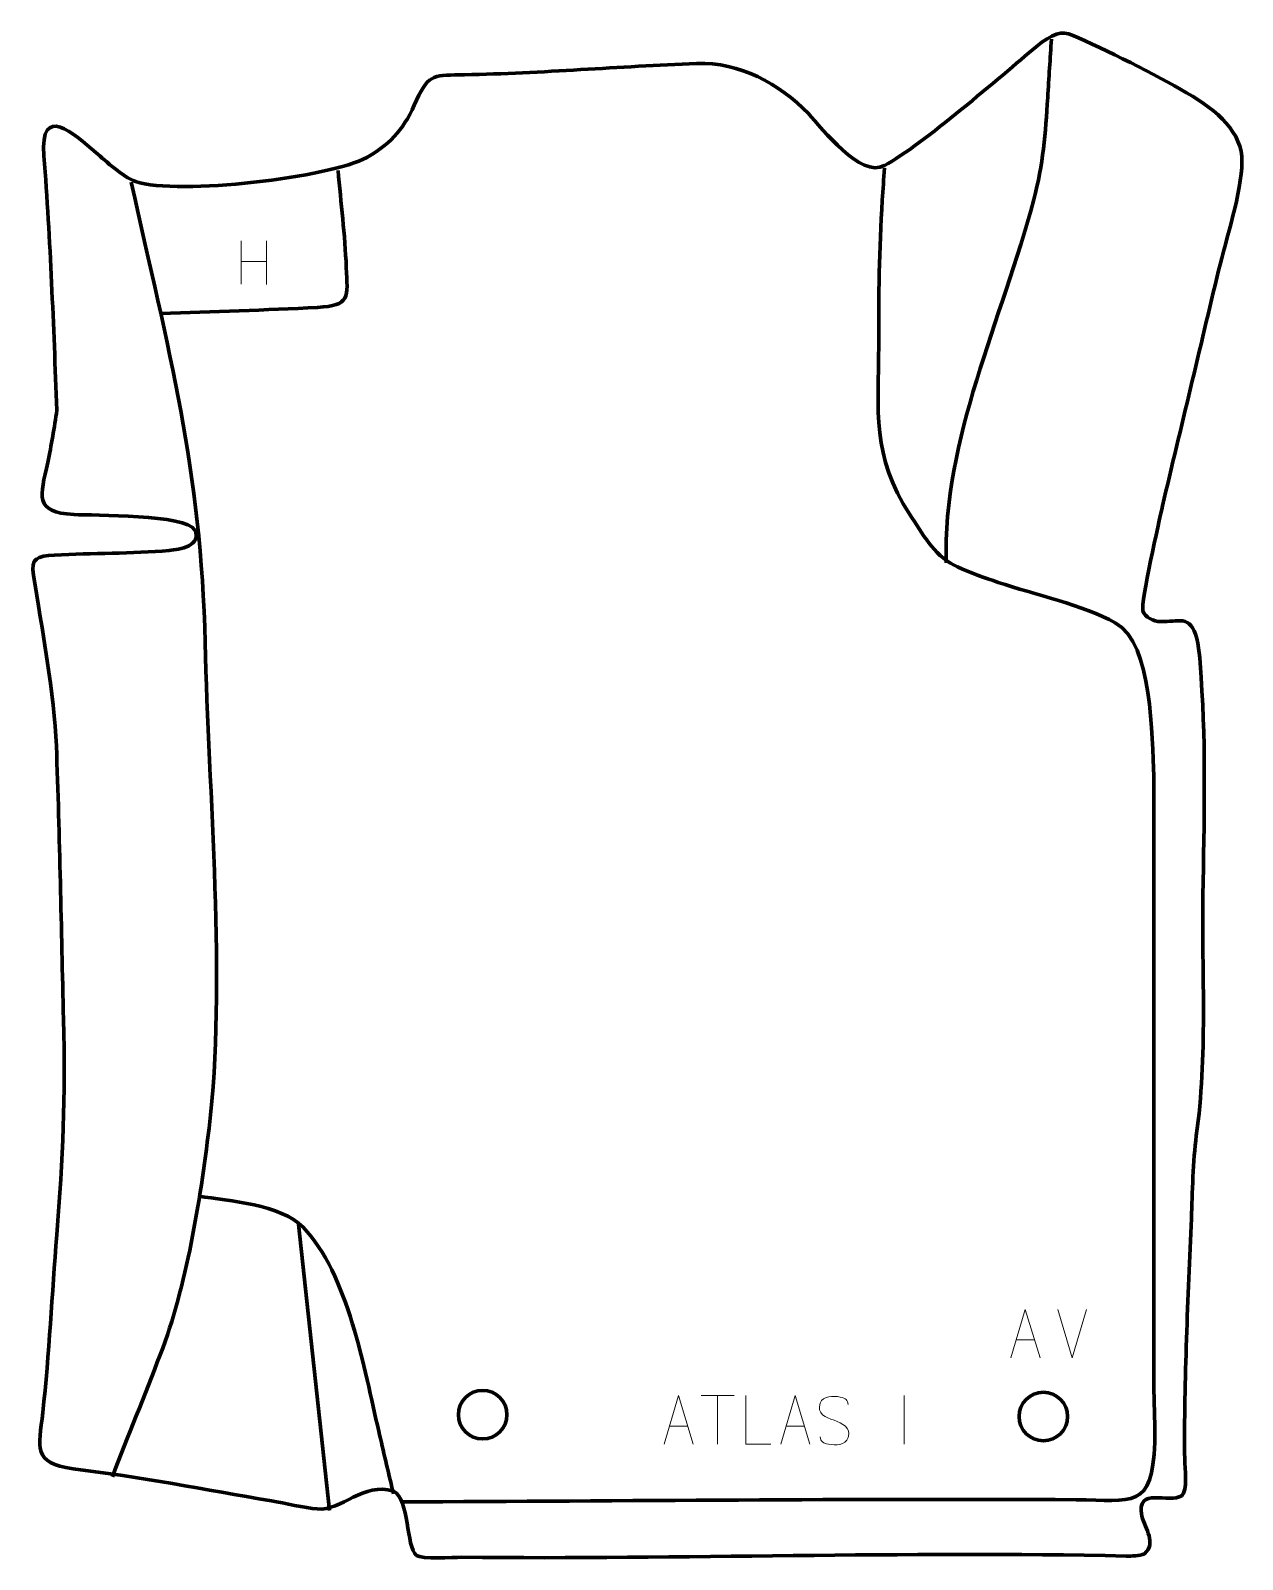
# Model space of a CAD drawing. Header units: millimetres. Extents: x -549 to 75, y -90 to 697.
import ezdxf

# ---------------------------------------------------------------- set-up
doc = ezdxf.new("R2010")
doc.units = ezdxf.units.MM
doc.header["$MEASUREMENT"] = 0
doc.layers.add('layer 2', color=7, linetype='Continuous')
doc.layers.add('layer 3', color=7, linetype='Continuous')

msp = doc.modelspace()

# ---------------------------------------------------------------- linework, layer by layer
at = {"layer": 'layer 2', "color": 142, "lineweight": 158}
for points, knots in [([(-77.5419, 423.0294), (-79.3655, 486.873), (-48.9023, 548.0011), (-32.4544, 610.0833), (-32.4544, 610.0833), (-27.6799, 628.1045), (-26.3248, 644.1413), (-25.3178, 662.5737), (-25.3178, 662.5737), (-24.6749, 672.6098), (-24.0321, 682.6459), (-23.3892, 692.682)], [0, 0, 0, 0, 0.25, 0.25, 0.25, 0.25, 0.5, 0.5, 0.5, 0.5, 1, 1, 1, 1]), ([(-481.7094, 551.348), (-454.8957, 552.5027), (-427.762, 553.0645), (-401.0157, 554.5716), (-401.0157, 554.5716), (-384.1852, 555.52), (-385.4998, 559.4926), (-386.2262, 575.1308), (-386.2262, 575.1308), (-387.0061, 591.9174), (-388.9399, 608.3485), (-390.488, 625.0514)], [0, 0, 0, 0, 0.25, 0.25, 0.25, 0.25, 0.5, 0.5, 0.5, 0.5, 1, 1, 1, 1]), ([(-358.3018, -60.2465), (-242.4244, -59.8816), (-126.548, -58.4682), (-10.669, -59.1637), (-10.669, -59.1637), (18.4627, -59.3413), (28.617, -64.3861), (29.7465, -29.7433), (29.7465, -29.7433), (30.0377, -20.8134), (29.4303, -12.1691), (29.3495, -3.2964), (29.3495, -3.2964), (29.1582, 102.2509), (29.3499, 207.8102), (29.3499, 313.3593), (29.3499, 313.3593), (28.0652, 333.4578), (29.085, 381.3812), (9.4361, 392.2731), (9.4361, 392.2731), (-6.7262, 401.2322), (-32.2065, 406.8033), (-50.8417, 413.0236), (-50.8417, 413.0236), (-57.7492, 415.3527), (-65.1041, 417.861), (-71.6834, 420.9952), (-71.6834, 420.9952), (-71.6834, 420.9952), (-73.3743, 421.8234), (-73.3743, 421.8234), (-73.3743, 421.8234), (-84.1481, 427.4087), (-89.7781, 438.1862), (-96.2027, 447.974), (-96.2027, 447.974), (-115.8914, 477.9695), (-112.4648, 501.2303), (-112.2509, 534.9138), (-112.2509, 534.9138), (-112.2518, 560.631), (-112.1246, 584.0565), (-110.3994, 609.8105), (-110.3994, 609.8105), (-110.03, 615.2472), (-109.6993, 620.6872), (-109.3482, 626.1253)], [0, 0, 0, 0, 0.07692308, 0.07692308, 0.07692308, 0.07692308, 0.15384615, 0.15384615, 0.15384615, 0.15384615, 0.23076923, 0.23076923, 0.23076923, 0.23076923, 0.30769231, 0.30769231, 0.30769231, 0.30769231, 0.38461538, 0.38461538, 0.38461538, 0.38461538, 0.46153846, 0.46153846, 0.46153846, 0.46153846, 0.53846154, 0.53846154, 0.53846154, 0.53846154, 0.61538462, 0.61538462, 0.61538462, 0.61538462, 0.69230769, 0.69230769, 0.69230769, 0.69230769, 0.76923077, 0.76923077, 0.76923077, 0.76923077, 0.84615385, 0.84615385, 0.84615385, 0.84615385, 1, 1, 1, 1]), ([(-496.9189, 618.9328), (-477.8144, 532.8695), (-460.8331, 470.3621), (-458.8728, 381.9721), (-458.8728, 381.9721), (-457.203, 306.671), (-447.8251, 205.1712), (-456.8509, 132.0214), (-456.8509, 132.0214), (-461.5006, 94.3391), (-468.3969, 51.027), (-481.9737, 15.5011), (-481.9737, 15.5011), (-490.0518, -5.4585), (-498.5187, -26.3687), (-506.6336, -47.3652)], [0, 0, 0, 0, 0.2, 0.2, 0.2, 0.2, 0.4, 0.4, 0.4, 0.4, 0.6, 0.6, 0.6, 0.6, 1, 1, 1, 1]), ([(-462.2132, 97.1117), (-446.267, 94.4872), (-420.1011, 93.0011), (-408.4682, 81.0877), (-408.4682, 81.0877), (-385.4106, 57.4741), (-376.9595, 7.9087), (-369.5508, -23.8585), (-369.5508, -23.8585), (-367.1514, -34.1469), (-364.7268, -44.4286), (-362.2724, -54.7041), (-362.2724, -54.7041), (-362.2724, -54.7041), (-361.9244, -56.1597), (-361.9244, -56.1597)], [0, 0, 0, 0, 0.2, 0.2, 0.2, 0.2, 0.4, 0.4, 0.4, 0.4, 0.6, 0.6, 0.6, 0.6, 1, 1, 1, 1])]:
    msp.add_open_spline(points, degree=3, knots=knots, dxfattribs=at)
msp.add_open_spline([(-410.8509, 82.7085), (-410.8509, 82.7085), (-394.9179, -64.6588), (-394.9179, -64.6588)], degree=3, dxfattribs=at)
at = {"layer": 'layer 3', "color": 250, "lineweight": 200}
for centre in [(-316.0583, -15.3864), (-27.5307, -16.3125)]:
    msp.add_ellipse(centre, major_axis=(0, 12.5), ratio=1, dxfattribs=at)
at = {"layer": 'layer 3', "color": 242, "lineweight": 158}
msp.add_open_spline([(33.7605, 452.4366), (32.1008, 444.425), (22.4335, 402.8194), (23.7126, 398.4147), (23.7126, 398.4147), (24.7193, 394.9479), (29.2605, 392.9523), (32.7093, 392.8117), (32.7093, 392.8117), (41.8512, 392.439), (48.0979, 396.9639), (51.354, 384.1057), (51.354, 384.1057), (52.9562, 377.7792), (53.1881, 370.6411), (53.6141, 364.1201), (53.6141, 364.1201), (56.2846, 326.4232), (55.1115, 289.7152), (54.582, 252.0079), (54.582, 252.0079), (53.9579, 210.8873), (56.9671, 168.8815), (51.1543, 128.1372), (51.1543, 128.1372), (49.4418, 115.3928), (49.1578, 98.6627), (48.6244, 85.6809), (48.6244, 85.6809), (46.9532, 44.9292), (44.7602, 2.3038), (45.1802, -38.3771), (45.1802, -38.3771), (45.2237, -42.584), (46.8313, -54.8199), (43.6758, -57.0581), (43.6758, -57.0581), (37.4352, -61.4846), (19.8717, -51.9664), (23.1359, -67.5664), (23.1359, -67.5664), (24.9978, -74.3822), (30.6735, -81.3086), (24.547, -86.9414), (24.547, -86.9414), (21.8113, -88.194), (17.9274, -88.1255), (14.991, -88.1399), (14.991, -88.1399), (-99.5456, -85.5777), (-213.0484, -89.8712), (-326.8706, -88.7916), (-326.8706, -88.7916), (-331.1563, -88.751), (-347.6412, -89.8514), (-350.1127, -87.7759), (-350.1127, -87.7759), (-355.6612, -83.1167), (-353.5052, -59.2599), (-361.9244, -54.7486), (-361.9244, -54.7486), (-377.5394, -49.9), (-388.522, -64.9785), (-401.2014, -63.9051), (-401.2014, -63.9051), (-407.5845, -63.3648), (-417.9789, -60.9237), (-424.8055, -59.7396), (-424.8055, -59.7396), (-458.7207, -53.863), (-492.6391, -47.4622), (-526.7987, -43.2117), (-526.7987, -43.2117), (-547.9719, -40.2011), (-544.4356, -32.5662), (-542.4068, -14.206), (-542.4068, -14.206), (-539.1331, 15.8546), (-537.6824, 46.8748), (-535.2358, 77.1448), (-535.2358, 77.1448), (-531.9919, 117.279), (-530.7258, 147.8572), (-531.7437, 188.0317), (-531.7437, 188.0317), (-532.9286, 234.8917), (-533.7002, 282.0171), (-535.4362, 328.8344), (-535.4362, 328.8344), (-536.4056, 354.9739), (-542.9593, 390.0327), (-547.2269, 416.5648), (-547.2269, 416.5648), (-548.7021, 425.7367), (-545.3924, 426.4574), (-536.4063, 427.0422), (-536.4063, 427.0422), (-516.9874, 428.1786), (-496.4755, 427.7468), (-477.3648, 429.4223), (-477.3648, 429.4223), (-472.0859, 429.8851), (-460.1752, 432.0205), (-464.3019, 440.1091), (-464.3019, 440.1091), (-468.3316, 448.0076), (-516.7139, 447.4365), (-526.3498, 447.9448), (-526.3498, 447.9448), (-547.3352, 449.0519), (-543.605, 457.3697), (-539.887, 474.7435), (-539.887, 474.7435), (-537.9574, 483.7603), (-536.5378, 492.6081), (-535.1608, 501.7153), (-535.1608, 501.7153), (-536.9109, 545.2481), (-538.467, 589.0576), (-541.8373, 632.4887), (-541.8373, 632.4887), (-543.9735, 660.0164), (-526.4054, 643.9638), (-515.2015, 634.2906), (-515.2015, 634.2906), (-509.5241, 629.3888), (-501.5486, 622.1643), (-494.6962, 619.2844), (-494.6962, 619.2844), (-472.6103, 612.0322), (-394.2151, 621.4826), (-375.5907, 631.7652), (-375.5907, 631.7652), (-361.7324, 639.9575), (-356.5128, 646.764), (-350.04, 661.25), (-350.04, 661.25), (-343.7782, 675.2635), (-340.358, 673.9839), (-325.386, 674.2603), (-325.386, 674.2603), (-285.4703, 675.1461), (-245.8268, 678.4773), (-205.9836, 680.1417), (-205.9836, 680.1417), (-183.6685, 680.7847), (-163.7646, 669.9335), (-148.4694, 654.3023), (-148.4694, 654.3023), (-141.1199, 646.4004), (-121.6122, 620.8618), (-109.3482, 627.5364), (-109.3482, 627.5364), (-89.3851, 638.4009), (-49.7353, 673.3035), (-31.3185, 688.6335), (-31.3185, 688.6335), (-22.9611, 695.5901), (-17.8824, 697.0259), (-12.6521, 694.7394), (-12.6521, 694.7394), (3.841, 687.5304), (30.9356, 673.9425), (46.1892, 665.0549), (46.1892, 665.0549), (62.3636, 655.6307), (74.8964, 644.4188), (74.6799, 629.4818), (74.6799, 629.4818), (74.4518, 613.7497), (66.4811, 589.7197), (62.6313, 573.5569), (62.6313, 573.5569), (53.0142, 533.1819), (43.3846, 492.8099), (33.7605, 452.4366)], degree=3, knots=[0, 0, 0, 0, 0.02222222, 0.02222222, 0.02222222, 0.02222222, 0.04444444, 0.04444444, 0.04444444, 0.04444444, 0.06666667, 0.06666667, 0.06666667, 0.06666667, 0.08888889, 0.08888889, 0.08888889, 0.08888889, 0.11111111, 0.11111111, 0.11111111, 0.11111111, 0.13333333, 0.13333333, 0.13333333, 0.13333333, 0.15555556, 0.15555556, 0.15555556, 0.15555556, 0.17777778, 0.17777778, 0.17777778, 0.17777778, 0.2, 0.2, 0.2, 0.2, 0.22222222, 0.22222222, 0.22222222, 0.22222222, 0.24444444, 0.24444444, 0.24444444, 0.24444444, 0.26666667, 0.26666667, 0.26666667, 0.26666667, 0.28888889, 0.28888889, 0.28888889, 0.28888889, 0.31111111, 0.31111111, 0.31111111, 0.31111111, 0.33333333, 0.33333333, 0.33333333, 0.33333333, 0.35555556, 0.35555556, 0.35555556, 0.35555556, 0.37777778, 0.37777778, 0.37777778, 0.37777778, 0.4, 0.4, 0.4, 0.4, 0.42222222, 0.42222222, 0.42222222, 0.42222222, 0.44444444, 0.44444444, 0.44444444, 0.44444444, 0.46666667, 0.46666667, 0.46666667, 0.46666667, 0.48888889, 0.48888889, 0.48888889, 0.48888889, 0.51111111, 0.51111111, 0.51111111, 0.51111111, 0.53333333, 0.53333333, 0.53333333, 0.53333333, 0.55555556, 0.55555556, 0.55555556, 0.55555556, 0.57777778, 0.57777778, 0.57777778, 0.57777778, 0.6, 0.6, 0.6, 0.6, 0.62222222, 0.62222222, 0.62222222, 0.62222222, 0.64444444, 0.64444444, 0.64444444, 0.64444444, 0.66666667, 0.66666667, 0.66666667, 0.66666667, 0.68888889, 0.68888889, 0.68888889, 0.68888889, 0.71111111, 0.71111111, 0.71111111, 0.71111111, 0.73333333, 0.73333333, 0.73333333, 0.73333333, 0.75555556, 0.75555556, 0.75555556, 0.75555556, 0.77777778, 0.77777778, 0.77777778, 0.77777778, 0.8, 0.8, 0.8, 0.8, 0.82222222, 0.82222222, 0.82222222, 0.82222222, 0.84444444, 0.84444444, 0.84444444, 0.84444444, 0.86666667, 0.86666667, 0.86666667, 0.86666667, 0.88888889, 0.88888889, 0.88888889, 0.88888889, 0.91111111, 0.91111111, 0.91111111, 0.91111111, 0.93333333, 0.93333333, 0.93333333, 0.93333333, 0.95555556, 0.95555556, 0.95555556, 0.95555556, 1, 1, 1, 1], dxfattribs=at)
at = {"layer": 'layer 3', "color": 250, "lineweight": 9}
for points in [[(-440.3423, 588.7325), (-440.3423, 588.7325), (-440.3423, 566.5398), (-440.3423, 566.5398)], [(-427.2266, 588.7325), (-427.2266, 588.7325), (-427.2266, 566.3822), (-427.2266, 566.3822)], [(-440.3248, 578.0901), (-440.3248, 578.0901), (-427.2266, 578.0901), (-427.2266, 578.0901)], [(-12.7273, 13.8258), (-12.7273, 13.8258), (-20.0491, 38.7794), (-20.0491, 38.7794)], [(-12.7273, 13.8258), (-12.7273, 13.8258), (-20.0491, 38.7794), (-20.0491, 38.7794)], [(-5.4054, 38.7794), (-5.4054, 38.7794), (-12.7272, 13.8258), (-12.7272, 13.8258)], [(-5.4054, 38.7794), (-5.4054, 38.7794), (-12.7272, 13.8258), (-12.7272, 13.8258)], [(-41.4751, 23.0825), (-41.4751, 23.0825), (-31.9794, 23.0825), (-31.9794, 23.0825)], [(-41.4751, 23.0825), (-41.4751, 23.0825), (-31.9794, 23.0825), (-31.9794, 23.0825)], [(-203.7058, -5.567), (-203.7058, -5.567), (-186.7186, -5.567), (-186.7186, -5.567)], [(-195.212, -30.497), (-195.212, -30.497), (-195.212, -5.5435), (-195.212, -5.5435)], [(-99.2122, -5.5332), (-99.2122, -5.5332), (-99.2122, -30.5073), (-99.2122, -30.5073)], [(-219.9601, -21.2476), (-219.9601, -21.2476), (-210.4644, -21.2476), (-210.4644, -21.2476)], [(-159.9601, -21.2476), (-159.9601, -21.2476), (-150.4644, -21.2476), (-150.4644, -21.2476)]]:
    msp.add_open_spline(points, degree=3, dxfattribs=at)
for points, knots in [([(-44.1977, 13.8331), (-44.1977, 13.8331), (-36.8267, 38.7866), (-36.8267, 38.7866), (-36.8267, 38.7866), (-36.8267, 38.7866), (-29.2568, 13.8331), (-29.2568, 13.8331)], [0, 0, 0, 0, 0.33333333, 0.33333333, 0.33333333, 0.33333333, 1, 1, 1, 1]), ([(-44.1977, 13.8331), (-44.1977, 13.8331), (-36.8267, 38.7866), (-36.8267, 38.7866), (-36.8267, 38.7866), (-36.8267, 38.7866), (-29.2568, 13.8331), (-29.2568, 13.8331)], [0, 0, 0, 0, 0.33333333, 0.33333333, 0.33333333, 0.33333333, 1, 1, 1, 1]), ([(-222.6827, -30.497), (-222.6827, -30.497), (-215.3117, -5.5435), (-215.3117, -5.5435), (-215.3117, -5.5435), (-215.3117, -5.5435), (-207.7418, -30.497), (-207.7418, -30.497)], [0, 0, 0, 0, 0.33333333, 0.33333333, 0.33333333, 0.33333333, 1, 1, 1, 1]), ([(-167.7377, -30.4971), (-167.7377, -30.4971), (-180.6868, -30.4971), (-180.6868, -30.4971), (-180.6868, -30.4971), (-180.6868, -30.4971), (-180.6868, -5.5435), (-180.6868, -5.5435)], [0, 0, 0, 0, 0.33333333, 0.33333333, 0.33333333, 0.33333333, 1, 1, 1, 1]), ([(-162.6827, -30.497), (-162.6827, -30.497), (-155.3117, -5.5435), (-155.3117, -5.5435), (-155.3117, -5.5435), (-155.3117, -5.5435), (-147.7418, -30.497), (-147.7418, -30.497)], [0, 0, 0, 0, 0.33333333, 0.33333333, 0.33333333, 0.33333333, 1, 1, 1, 1]), ([(-135.2094, -18.242), (-139.4577, -16.7716), (-144.3658, -14.9758), (-142.3607, -9.4555), (-142.3607, -9.4555), (-140.8572, -5.3156), (-135.6436, -5.7041), (-132.04, -6.3052), (-132.04, -6.3052), (-129.1794, -6.7824), (-128.3147, -7.9956), (-128.0041, -10.0797)], [0, 0, 0, 0, 0.25, 0.25, 0.25, 0.25, 0.5, 0.5, 0.5, 0.5, 1, 1, 1, 1]), ([(-135.2094, -18.2421), (-131.1908, -19.8888), (-126.1613, -21.7771), (-127.9953, -27.1374), (-127.9953, -27.1374), (-129.4551, -31.4038), (-134.3659, -31.1471), (-138.092, -30.5924), (-138.092, -30.5924), (-140.842, -30.1826), (-142.0629, -28.9691), (-142.4409, -26.8569)], [0, 0, 0, 0, 0.25, 0.25, 0.25, 0.25, 0.5, 0.5, 0.5, 0.5, 1, 1, 1, 1])]:
    msp.add_open_spline(points, degree=3, knots=knots, dxfattribs=at)

doc.saveas('drawing.dxf')
